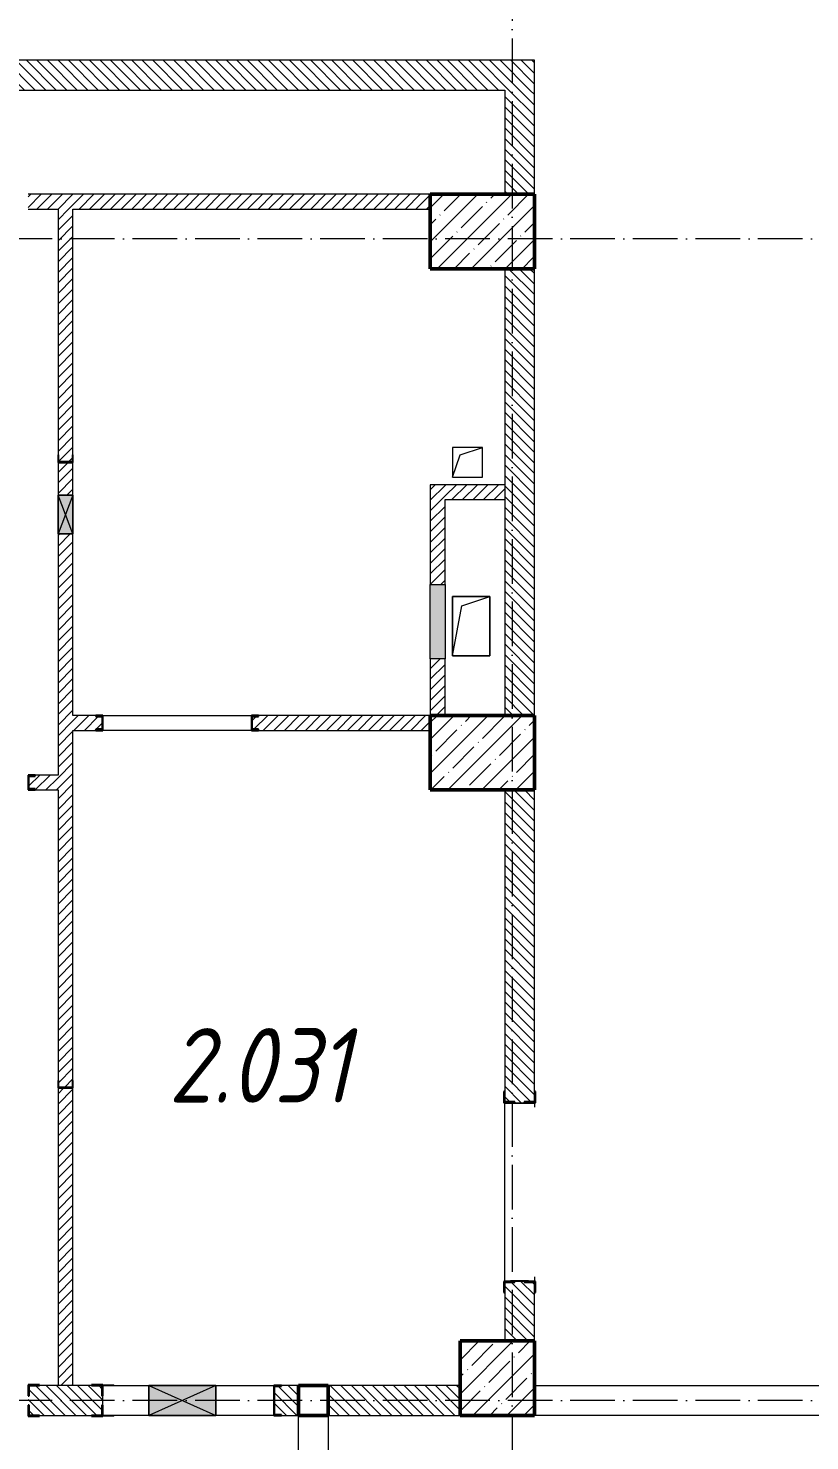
# Model space of a CAD drawing. Header units: millimetres. Extents: x -213536 to 1564669, y -45299 to 942238.
# Drawn here: x 70258 to 75507, y 514027 to 523512 of the extents above; entities that cross this region are included whole.
import ezdxf

# ---------------------------------------------------------------- set-up
doc = ezdxf.new("R2010")
doc.units = ezdxf.units.MM
doc.linetypes.add('50_200_ШТРИХ_1Т_ш5_п1_п1_', pattern=[700, 500, -100, 0, -100])
for name, color, linetype, lineweight in [('3.1) ЖБ окна 1.2 м', 102, 'Continuous', 30), ('A-DETL-GENF-OTLN', 7, 'Continuous', 9), ('A-FLOR-____-OTLN', 7, 'Continuous', 9), ('A-GENM-____-MCUT', 7, 'Continuous', 25), ('A-GENM-____-OTLN', 7, 'Continuous', 9), ('A-GENM-____-OTLN-1', 7, 'Continuous', 25), ('A-GLAZ-____-OTLN', 7, 'Continuous', 9), ('A-WALL-____-MCUT', 7, 'Continuous', 13), ('A-WALL-____-PATT-1', 7, 'Continuous', 9), ('A-WALL-FNSH-MCUT-1', 7, 'Continuous', 9), ('I-WALL-____-OTLN', 7, 'Continuous', 9), ('S-COLS-____-MCUT', 7, 'Continuous', 50), ('S-COLS-____-OTLN', 7, 'Continuous', 9), ('S-GRID-____-OTLN-1', 7, '50_200_ШТРИХ_1Т_ш5_п1_п1_', 9), ('Марки помещений', 7, 'Continuous', 9)]:
    doc.layers.add(name, color=color, linetype=linetype, lineweight=lineweight)
doc.styles.add('ISOCPEUR_I_2', font='isocpeui.ttf', dxfattribs={"width": 0.85, "height": 2.3})
pattern_1 = [(135, (-15591.663, 459015.94), (-35.35534, -35.35534), [])]
pattern_2 = [(45, (-15591.663, 459015.94), (-35.35534, 35.35534), [])]

# ---------------------------------------------------------------- blocks, each defined once
blk = doc.blocks.new('BSC_Колонна _Прямоугольная - 500х500-V95-АР1_План отверстий 2 этажа в осях 1-64_Ю-ЯЯ')
at = {"layer": 'S-COLS-____-OTLN'}
h = blk.add_hatch(dxfattribs=at)
h.set_pattern_fill('FP_108', color=256, style=0, pattern_type=2)
h.set_pattern_definition([(315, (-55431.04, 89000), (114.04925, 114.04925), []), (315, (-55431.04, 88885.95), (114.04925, 114.04925), [201.613, -40.323, 3.353, -36.97])])
h.paths.add_polyline_path([(-250, 250), (-250, -250), (250, -250), (250, 250)], flags=0)
at = {"layer": 'S-COLS-____-MCUT'}
for p, q in [((250, 250), (-250, 250)), ((-250, 250), (-250, -250)), ((250, -250), (250, 250)), ((-250, -250), (250, -250))]:
    blk.add_line(p, q, dxfattribs=at)
blk = doc.blocks.new('BSC_Колонна _Прямоугольная - 500х700-V125-АР1_План отверстий 2 этажа в осях 1-64_Ю-ЯЯ')
at = {"layer": 'S-COLS-____-OTLN'}
h = blk.add_hatch(dxfattribs=at)
h.set_pattern_fill('FP_138', color=256, style=0, pattern_type=2)
h.set_pattern_definition([(315, (-63131.04, 88900), (114.04925, 114.04925), []), (315, (-63131.04, 88785.95), (114.04925, 114.04925), [201.613, -40.323, 3.353, -36.97])])
h.paths.add_polyline_path([(-250, 350), (-250, -350), (250, -350), (250, 350)], flags=0)
at = {"layer": 'S-COLS-____-MCUT'}
for p, q in [((250, 350), (-250, 350)), ((-250, 350), (-250, -350)), ((250, -350), (250, 350)), ((-250, -350), (250, -350))]:
    blk.add_line(p, q, dxfattribs=at)
blk = doc.blocks.new('BSC_Колонна _Прямоугольная - 500х700-V128-АР1_План отверстий 2 этажа в осях 1-64_Ю-ЯЯ')
at = {"layer": 'S-COLS-____-OTLN'}
h = blk.add_hatch(dxfattribs=at)
h.set_pattern_fill('FP_141', color=256, style=0, pattern_type=2)
h.set_pattern_definition([(315, (-59631.04, 88900), (114.04925, 114.04925), []), (315, (-59631.04, 88785.95), (114.04925, 114.04925), [201.613, -40.323, 3.353, -36.97])])
h.paths.add_polyline_path([(-250, 350), (-250, -350), (250, -350), (250, 350)], flags=0)
at = {"layer": 'S-COLS-____-MCUT'}
for p, q in [((250, 350), (-250, 350)), ((-250, 350), (-250, -350)), ((250, -350), (250, 350)), ((-250, -350), (250, -350))]:
    blk.add_line(p, q, dxfattribs=at)
blk = doc.blocks.new('154_Стойка_СКБ_Швеллер - СМ-2180_100-28278414-АР1_План отверстий 2 этажа в осях 1-64_Ю-ЯЯ')
at = {"layer": 'A-GENM-____-MCUT'}
for p, q in [((171, 50), (125, 50)), ((125, 50), (125, -50)), ((129.5, 42.4), (171, 42.4)), ((129.5, -42.4), (129.5, 42.4)), ((171, 42.4), (171, 50)), ((125, -50), (171, -50)), ((171, -42.4), (129.5, -42.4)), ((171, -50), (171, -42.4))]:
    blk.add_line(p, q, dxfattribs=at)
blk = doc.blocks.new('154_Фахверк_СКБ_Швеллер - Тип_100_3960-28331862-АР1_План отверстий 2 этажа в осях 1-64_Ю-ЯЯ')
at = {"layer": 'A-GENM-____-MCUT'}
for p, q in [((175, 50), (125, 50)), ((125, 50), (125, -50)), ((128, 47), (175, 47)), ((128, -47), (128, 47)), ((175, 47), (175, 50)), ((125, -50), (175, -50)), ((175, -47), (128, -47)), ((175, -50), (175, -47))]:
    blk.add_line(p, q, dxfattribs=at)
blk = doc.blocks.new('154_Стойка_СКБ_Уголок - СМ-2180_200-28268025-АР1_План отверстий 2 этажа в осях 1-64_Ю-ЯЯ')
at = {"layer": 'A-GENM-____-MCUT'}
for p, q in [((125, 156), (125, 81)), ((200, 156), (125, 156)), ((131, 81), (131, 150)), ((131, 150), (200, 150)), ((200, 150), (200, 156)), ((125, 81), (131, 81)), ((131, 19), (125, 19)), ((125, 19), (125, -56)), ((131, -50), (131, 19)), ((125, -56), (200, -56)), ((200, -50), (131, -50)), ((200, -56), (200, -50))]:
    blk.add_line(p, q, dxfattribs=at)
blk = doc.blocks.new('Стойка_Влож_Уголок_Опорный - Уголок-28213941-АР1_План отверстий 2 этажа в осях 1-64_Ю-ЯЯ')
at = {"layer": 'A-GENM-____-OTLN'}
for p, q in [((-212, -6), (-212, 0)), ((0, 0), (0, -6)), ((-212, -75), (-212, -6)), ((-212, -6), (-206, -6)), ((-212, -75), (-206, -75)), ((-6, -6), (0, -6)), ((-6, -75), (0, -75)), ((0, -6), (0, -75))]:
    blk.add_line(p, q, dxfattribs=at)
blk = doc.blocks.new('154_Фахверк_СКБ_Швеллер - Тип_100_3550_1-35210908-АР1_План отверстий 2 этажа в осях 1-64_Ю-ЯЯ')
at = {"layer": 'A-GENM-____-MCUT'}
for p, q in [((175, 100), (125, 100)), ((125, 100), (125, -100)), ((128, 97), (175, 97)), ((128, -97), (128, 97)), ((175, 97), (175, 100)), ((125, -100), (175, -100)), ((175, -97), (128, -97)), ((175, -100), (175, -97))]:
    blk.add_line(p, q, dxfattribs=at)
blk = doc.blocks.new('АР_Перемычка - АР_Перемычка-28437008-АР1_План отверстий 2 этажа в осях 1-64_Ю-ЯЯ')
at = {"layer": 'A-GENM-____-OTLN'}
blk.add_line((-250, -100), (-243, -100), dxfattribs=at)
blk = doc.blocks.new('154_Стойка_СКБ_Уголок - СМ-2880_200-28437237-АР1_План отверстий 2 этажа в осях 1-64_Ю-ЯЯ')
at = {"layer": 'A-GENM-____-MCUT'}
for p, q in [((125, 156), (125, 81)), ((200, 156), (125, 156)), ((131, 81), (131, 150)), ((131, 150), (200, 150)), ((200, 150), (200, 156)), ((125, 81), (131, 81)), ((131, 19), (125, 19)), ((125, 19), (125, -56)), ((131, -50), (131, 19)), ((125, -56), (200, -56)), ((200, -50), (131, -50)), ((200, -56), (200, -50))]:
    blk.add_line(p, q, dxfattribs=at)
blk = doc.blocks.new('Стойка_Влож_Полоса боковая - Полоса-V150-АР1_План отверстий 2 этажа в осях 1-64_Ю-ЯЯ')
at = {"layer": 'A-GENM-____-OTLN'}
for p, q in [((-5, 60), (0, 60)), ((-5, -60), (-5, 60)), ((0, 31), (0, -31)), ((0, -60), (-5, -60))]:
    blk.add_line(p, q, dxfattribs=at)
blk = doc.blocks.new('AR_Отверстие Ниша - Лючок-32405315-АР1_План отверстий 2 этажа в осях 1-64_Ю-ЯЯ')
at = {"layer": 'A-GLAZ-____-OTLN'}
blk.add_hatch(color=256, dxfattribs=at).paths.add_polyline_path([(-250, -50), (250, -50), (250, 50), (-250, 50)], flags=0)
for p, q in [((-250, 50), (250, 50)), ((-250, -50), (-250, 50)), ((250, 50), (250, -50)), ((250, -50), (-250, -50))]:
    blk.add_line(p, q, dxfattribs=at)
blk = doc.blocks.new('AR_Отверстие прямоугольное _в плите_ - AR_Отверстие прямоугольное _в плите_-30459207-АР1_План отверстий 2 этажа в осях 1-64_Ю-ЯЯ')
at = {"layer": 'A-GENM-____-OTLN'}
for p, q in [((100, 100), (-100, 100)), ((-100, 100), (-100, -100)), ((-50, 50), (100, 100)), ((100, -100), (100, 100)), ((-100, -100), (-50, 50)), ((-100, -100), (100, -100))]:
    blk.add_line(p, q, dxfattribs=at)
blk = doc.blocks.new('AR_Отверстие прямоугольное _в плите_ - AR_Отверстие прямоугольное _в плите_-30459204-АР1_План отверстий 2 этажа в осях 1-64_Ю-ЯЯ')
at = {"layer": 'A-GENM-____-OTLN'}
for p, q in [((125, 200), (-125, 200)), ((-125, 200), (-125, -200)), ((-62.5, 137.5), (125, 200)), ((125, -200), (125, 200)), ((-125, -200), (-62.5, 137.5)), ((-125, -200), (125, -200))]:
    blk.add_line(p, q, dxfattribs=at)
blk = doc.blocks.new('BSC_Колонна _Прямоугольная1 - 200х200 _металл_-35205626-АР1_План отверстий 2 этажа в осях 1-64_Ю-ЯЯ')
at = {"layer": 'S-COLS-____-MCUT'}
for p, q in [((100, 100), (-100, 100)), ((-100, 100), (-100, -100)), ((100, -100), (100, 100)), ((-100, -100), (100, -100))]:
    blk.add_line(p, q, dxfattribs=at)
blk = doc.blocks.new('AR_Отверстие прямоугольное _в стене__БезПР - AR_Отверстие прямоугольное _в стене__БезПР-36789349-АР1_План отверстий 2 этажа в осях 1-64_Ю-ЯЯ')
at = {"layer": 'A-GLAZ-____-OTLN'}
blk.add_hatch(color=256, dxfattribs=at).paths.add_polyline_path([(130, 50), (-130, 50), (-130, -50), (130, -50)], flags=0)
at = {"layer": 'A-DETL-GENF-OTLN'}
for p, q in [((-130, -50), (-130, 50)), ((-130, 50), (130, 50)), ((130, 50), (-130, -50)), ((-130, 50), (130, -50)), ((130, 50), (-130, 50)), ((-130, 50), (-130, -50)), ((130, 50), (130, -50)), ((130, -50), (130, 50)), ((130, -50), (-130, -50)), ((-130, -50), (130, -50))]:
    blk.add_line(p, q, dxfattribs=at)
at = {"layer": 'A-GLAZ-____-OTLN'}
blk.add_line((130, 50), (-130, 50), dxfattribs=at)
blk = doc.blocks.new('AR_Отверстие прямоугольное _в стене_ - AR_Отверстие прямоугольное _в стене__ОВ-36827602-АР1_План отверстий 2 этажа в осях 1-64_Ю-ЯЯ')
at = {"layer": 'A-GLAZ-____-OTLN'}
blk.add_hatch(color=256, dxfattribs=at).paths.add_polyline_path([(225, -100), (225, 100), (-225, 100), (-225, -100)], flags=0)
at = {"layer": 'A-DETL-GENF-OTLN'}
for p, q in [((-225, -100), (-225, 100)), ((-225, 100), (225, 100)), ((225, 100), (-225, -100)), ((-225, 100), (225, -100)), ((225, 100), (-225, 100)), ((-225, 100), (-225, -100)), ((225, 100), (225, -100)), ((225, -100), (225, 100)), ((225, -100), (-225, -100)), ((-225, -100), (225, -100))]:
    blk.add_line(p, q, dxfattribs=at)
blk = doc.blocks.new('2этаж')
at = {"layer": 'S-GRID-____-OTLN-1', "color": 251, "ltscale": 0.6, "true_color": 0x636466}
for p, q in [((73508.3, 549908.8), (73508.3, 498997)), ((88482.7, 522097), (-20260.4, 522097)), ((88482.7, 514297), (-20260.4, 514297))]:
    blk.add_line(p, q, dxfattribs=at)

msp = doc.modelspace()

# ---------------------------------------------------------------- hatches: boundary and pattern name
at = {"layer": 'A-WALL-____-PATT-1'}
h = msp.add_hatch(dxfattribs=at)
h.set_pattern_fill('FP_6', color=256, style=0, pattern_type=2)
h.set_pattern_definition(pattern_1)
h.paths.add_polyline_path([(73658.3, 523097), (73658.3, 523297), (69264.3, 523297), (69264.3, 523228), (69258.3, 523228), (69258.3, 523297), (66008.3, 523297), (66008.3, 523097), (66633.3, 523097), (66633.3, 523197), (67883.3, 523197), (67883.3, 523097), (69258.3, 523097), (69258.3, 523166), (69264.3, 523166), (69264.3, 523097), (73458.3, 523097)], flags=0)
h.paths.add_polyline_path([(64383.3, 523097), (64908.3, 523097), (64908.3, 523297), (64314.3, 523297), (64314.3, 523228), (64308.3, 523228), (64308.3, 523166), (64314.3, 523166), (64314.3, 523097)], flags=0)
h.paths.add_polyline_path([(62808.3, 523097), (62808.3, 523297), (59358.3, 523297), (59358.3, 523097), (62163.2, 523097)], flags=0)
h = msp.add_hatch(dxfattribs=at)
h.set_pattern_fill('FP_6', color=256, style=0, pattern_type=2)
h.set_pattern_definition(pattern_1)
h.paths.add_polyline_path([(73658.3, 522397), (73658.3, 523097), (73458.3, 523097), (73458.3, 522397)], flags=0)
h = msp.add_hatch(dxfattribs=at)
h.set_pattern_fill('FP_5', color=256, style=0, pattern_type=2)
h.set_pattern_definition(pattern_2)
h.paths.add_polyline_path([(72958.3, 522297), (72958.3, 522397), (70258.3, 522397), (70258.3, 522297), (72768.2, 522297)], flags=0)
h.paths.add_polyline_path([(69758.3, 522297), (69758.3, 522397), (67908.3, 522397), (67908.3, 522297), (69233.2, 522297)], flags=0)
h = msp.add_hatch(dxfattribs=at)
h.set_pattern_fill('FP_5', color=256, style=0, pattern_type=2)
h.set_pattern_definition(pattern_2)
h.paths.add_polyline_path([(70558.3, 514397), (70558.3, 516397), (70458.3, 516397), (70458.3, 514397)], flags=0)
h.paths.add_polyline_path([(70461.3, 516400), (70555.3, 516400), (70555.3, 516447), (70558.3, 516447), (70558.3, 520117), (70458.3, 520117), (70458.3, 516447), (70461.3, 516447)], flags=0)
h.paths.add_polyline_path([(70514.8, 520377), (70558.3, 520377), (70558.3, 520597), (70458.3, 520597), (70458.3, 520377), (70461.3, 520377)], flags=0)
h.paths.add_polyline_path([(70508.2, 520600), (70555.3, 520600), (70555.3, 520647), (70558.3, 520647), (70558.3, 522297), (70458.3, 522297), (70458.3, 520647), (70461.3, 520647), (70461.3, 520600)], flags=0)
h = msp.add_hatch(dxfattribs=at)
h.set_pattern_fill('FP_6', color=256, style=0, pattern_type=2)
h.set_pattern_definition(pattern_1)
h.paths.add_polyline_path([(73658.3, 518897), (73658.3, 521897), (73458.3, 521897), (73458.3, 518897)], flags=0)
h = msp.add_hatch(dxfattribs=at)
h.set_pattern_fill('FP_5', color=256, style=0, pattern_type=2)
h.set_pattern_definition(pattern_2)
h.paths.add_polyline_path([(72958.3, 518897), (73058.3, 518897), (73058.3, 519277), (72958.3, 519277)], flags=0)
h.paths.add_polyline_path([(72958.3, 519777), (73058.3, 519777), (73058.3, 520447), (72958.3, 520447)], flags=0)
h = msp.add_hatch(dxfattribs=at)
h.set_pattern_fill('FP_5', color=256, style=0, pattern_type=2)
h.set_pattern_definition(pattern_2)
h.paths.add_polyline_path([(73458.3, 520347), (73458.3, 520447), (73058.3, 520447), (73058.3, 520347)], flags=0)
h = msp.add_hatch(dxfattribs=at)
h.set_pattern_fill('FP_5', color=256, style=0, pattern_type=2)
h.set_pattern_definition(pattern_2)
h.paths.add_polyline_path([(71804.3, 518797), (72958.3, 518797), (72958.3, 518897), (71804.3, 518897), (71804.3, 518889.4), (71762.8, 518889.4), (71762.8, 518804.6), (71804.3, 518804.6)], flags=0)
h.paths.add_polyline_path([(70558.3, 518797), (70712.3, 518797), (70712.3, 518804.6), (70753.8, 518804.6), (70753.8, 518889.4), (70712.3, 518889.4), (70712.3, 518897), (70558.3, 518897), (70558.3, 518804.6)], flags=0)
h = msp.add_hatch(dxfattribs=at)
h.set_pattern_fill('FP_5', color=256, style=0, pattern_type=2)
h.set_pattern_definition(pattern_2)
h.paths.add_polyline_path([(70304.3, 518397), (70458.3, 518397), (70458.3, 518497), (70304.3, 518497), (70304.3, 518489.4), (70262.8, 518489.4), (70262.8, 518404.6), (70304.3, 518404.6)], flags=0)
h.paths.add_polyline_path([(68308.3, 518397), (69062.3, 518397), (69062.3, 518404.6), (69103.8, 518404.6), (69103.8, 518489.4), (69062.3, 518489.4), (69062.3, 518497), (68308.3, 518497), (68308.3, 518404.6)], flags=0)
h.paths.add_polyline_path([(68008.3, 518397), (68008.3, 518497), (67908.3, 518497), (67908.3, 518397)], flags=0)
h = msp.add_hatch(dxfattribs=at)
h.set_pattern_fill('FP_6', color=256, style=0, pattern_type=2)
h.set_pattern_definition(pattern_1)
h.paths.add_polyline_path([(73498.3, 514697), (73658.3, 514697), (73658.3, 515091), (73589.3, 515091), (73589.3, 515097), (73527.3, 515097), (73527.3, 515091), (73458.3, 515091), (73458.3, 514697)], flags=0)
h.paths.add_polyline_path([(73527.3, 516297), (73589.3, 516297), (73589.3, 516303), (73658.3, 516303), (73658.3, 518397), (73458.3, 518397), (73458.3, 516303), (73527.3, 516303)], flags=0)
h = msp.add_hatch(dxfattribs=at)
h.set_pattern_fill('FP_6', color=256, style=0, pattern_type=2)
h.set_pattern_definition(pattern_1)
h.paths.add_polyline_path([(72073.3, 514197), (72073.3, 514397), (71958.3, 514397), (71958.3, 514394), (71911.3, 514393.3), (71911.3, 514200), (71958.3, 514200), (71958.3, 514197)], flags=0)
h.paths.add_polyline_path([(70333.3, 514197), (70752.3, 514197), (70752.3, 514266), (70758.3, 514266), (70758.3, 514328), (70752.3, 514328), (70752.3, 514397), (70264.3, 514397), (70264.3, 514328), (70258.3, 514328), (70258.3, 514266), (70264.3, 514266), (70264.3, 514197)], flags=0)
h.paths.add_polyline_path([(68308.3, 514197), (69102.3, 514197.9), (69102.3, 514266), (69108.3, 514266), (69108.3, 514328), (69102.3, 514328), (69102.3, 514397), (68308.3, 514397), (68308.3, 514320.1)], flags=0)
h.paths.add_polyline_path([(68008.3, 514197), (68008.3, 514397), (67808.3, 514397), (67808.3, 514197)], flags=0)
h = msp.add_hatch(dxfattribs=at)
h.set_pattern_fill('FP_6', color=256, style=0, pattern_type=2)
h.set_pattern_definition(pattern_1)
h.paths.add_polyline_path([(73158.3, 514197), (73158.3, 514397), (72273.3, 514397), (72273.3, 514197), (72768.2, 514197)], flags=0)

# ---------------------------------------------------------------- linework, layer by layer
at = {"layer": 'A-FLOR-____-OTLN'}
for p, q in [((73108.3, 519697), (73358.3, 519697)), ((73108.3, 519297), (73108.3, 519697)), ((73358.3, 519697), (73358.3, 519297)), ((73358.3, 519297), (73108.3, 519297))]:
    msp.add_line(p, q, dxfattribs=at)
at = {"layer": 'A-WALL-____-MCUT'}
for p, q in [((73658.3, 523297), (69333.3, 523297)), ((73658.3, 522397), (73658.3, 523297)), ((69333.3, 523097), (73458.3, 523097)), ((73458.3, 523097), (73458.3, 522397)), ((73458.3, 521897), (73458.3, 518897)), ((73658.3, 518897), (73658.3, 521897)), ((73458.3, 518397), (73458.3, 516372)), ((73658.3, 516372), (73658.3, 518397)), ((73458.3, 515022), (73458.3, 514697)), ((73658.3, 514697), (73658.3, 515022)), ((70683.3, 514397), (70333.3, 514397)), ((72073.3, 514397), (71958.3, 514397)), ((73158.3, 514397), (72273.3, 514397)), ((70758.3, 514266), (70758.3, 514328)), ((70333.3, 514197), (70683.3, 514197)), ((71958.3, 514197), (72073.3, 514197)), ((72273.3, 514197), (73158.3, 514197))]:
    msp.add_line(p, q, dxfattribs=at)
at = {"layer": 'A-WALL-FNSH-MCUT-1'}
for p, q in [((72958.3, 522397), (70258.3, 522397)), ((70258.3, 522297), (70458.3, 522297)), ((70458.3, 522297), (70458.3, 520647)), ((70558.3, 520647), (70558.3, 522297)), ((70558.3, 522297), (72958.3, 522297)), ((70458.3, 520597), (70458.3, 520377)), ((70558.3, 520377), (70558.3, 520597)), ((72958.3, 520447), (72958.3, 519777)), ((73458.3, 520447), (72958.3, 520447)), ((73058.3, 519777), (73058.3, 520347)), ((73058.3, 520347), (73458.3, 520347)), ((70458.3, 520117), (70458.3, 518497)), ((70558.3, 518897), (70558.3, 520117)), ((72958.3, 519277), (72958.3, 518897)), ((73058.3, 518897), (73058.3, 519277)), ((70712.3, 518897), (70558.3, 518897)), ((72958.3, 518897), (71804.3, 518897)), ((70558.3, 516447), (70558.3, 518797)), ((70558.3, 518797), (70712.3, 518797)), ((71804.3, 518797), (72958.3, 518797)), ((70458.3, 518497), (70304.3, 518497)), ((70304.3, 518397), (70458.3, 518397)), ((70458.3, 518397), (70458.3, 516447)), ((70458.3, 516397), (70458.3, 514397)), ((70558.3, 514397), (70558.3, 516397))]:
    msp.add_line(p, q, dxfattribs=at)
at = {"layer": 'I-WALL-____-OTLN'}
for p, q in [((70758.3, 518897), (71758.3, 518897)), ((71758.3, 518797), (70758.3, 518797)), ((73458.3, 515097), (73458.3, 516297)), ((73658.3, 516297), (73658.3, 516267)), ((73658.3, 515127), (73658.3, 515097)), ((70758.3, 514397), (71068.3, 514397)), ((71518.3, 514397), (71908.3, 514397)), ((73658.3, 514397), (77658.3, 514397)), ((71068.3, 514197), (70758.3, 514197)), ((71908.3, 514197), (71518.3, 514197)), ((72073.3, 511197), (72073.3, 514197)), ((72273.3, 514197), (72273.3, 511197)), ((77658.3, 514197), (73658.3, 514197))]:
    msp.add_line(p, q, dxfattribs=at)

# ---------------------------------------------------------------- block references
at = {"layer": '3.1) ЖБ окна 1.2 м'}
msp.add_blockref('2этаж', (0, 0), dxfattribs=at)
at = {"layer": 'A-GENM-____-OTLN'}
for name, p in [('AR_Отверстие прямоугольное _в плите_ - AR_Отверстие прямоугольное _в плите_-30459207-АР1_План отверстий 2 этажа в осях 1-64_Ю-ЯЯ', (73208.3, 520596.8)), ('AR_Отверстие прямоугольное _в плите_ - AR_Отверстие прямоугольное _в плите_-30459204-АР1_План отверстий 2 этажа в осях 1-64_Ю-ЯЯ', (73233.3, 519497))]:
    msp.add_blockref(name, p, dxfattribs=at)
for name, p, rotation in [('АР_Перемычка - АР_Перемычка-28437008-АР1_План отверстий 2 этажа в осях 1-64_Ю-ЯЯ', (73558.3, 516297), 269.9999999999999), ('Стойка_Влож_Полоса боковая - Полоса-V150-АР1_План отверстий 2 этажа в осях 1-64_Ю-ЯЯ', (73558.3, 516297), 89.9999999999999), ('Стойка_Влож_Полоса боковая - Полоса-V150-АР1_План отверстий 2 этажа в осях 1-64_Ю-ЯЯ', (73558.3, 515097), 269.9999999999999), ('Стойка_Влож_Уголок_Опорный - Уголок-28213941-АР1_План отверстий 2 этажа в осях 1-64_Ю-ЯЯ', (70758.3, 514403), 89.99999999999962)]:
    msp.add_blockref(name, p, dxfattribs=dict(at, rotation=rotation))
at = {"layer": 'A-GENM-____-OTLN-1'}
for name, p, rotation in [('154_Фахверк_СКБ_Швеллер - Тип_100_3960-28331862-АР1_План отверстий 2 этажа в осях 1-64_Ю-ЯЯ', (70508.3, 520472), 90), ('154_Стойка_СКБ_Швеллер - СМ-2180_100-28278414-АР1_План отверстий 2 этажа в осях 1-64_Ю-ЯЯ', (70883.3, 518847), 180), ('154_Фахверк_СКБ_Швеллер - Тип_100_3960-28331862-АР1_План отверстий 2 этажа в осях 1-64_Ю-ЯЯ', (70508.3, 516272), 90), ('154_Стойка_СКБ_Уголок - СМ-2880_200-28437237-АР1_План отверстий 2 этажа в осях 1-64_Ю-ЯЯ', (73608.3, 516172), 89.99999999999987), ('154_Стойка_СКБ_Уголок - СМ-2880_200-28437237-АР1_План отверстий 2 этажа в осях 1-64_Ю-ЯЯ', (73508.3, 515222), 269.9999999999999), ('154_Стойка_СКБ_Уголок - СМ-2180_200-28268025-АР1_План отверстий 2 этажа в осях 1-64_Ю-ЯЯ', (70883.3, 514347), 180)]:
    msp.add_blockref(name, p, dxfattribs=dict(at, rotation=rotation))
for name, p in [('154_Стойка_СКБ_Швеллер - СМ-2180_100-28278414-АР1_План отверстий 2 этажа в осях 1-64_Ю-ЯЯ', (71633.3, 518847)), ('154_Стойка_СКБ_Швеллер - СМ-2180_100-28278414-АР1_План отверстий 2 этажа в осях 1-64_Ю-ЯЯ', (70133.3, 518447)), ('154_Стойка_СКБ_Уголок - СМ-2180_200-28268025-АР1_План отверстий 2 этажа в осях 1-64_Ю-ЯЯ', (70133.3, 514247)), ('154_Фахверк_СКБ_Швеллер - Тип_100_3550_1-35210908-АР1_План отверстий 2 этажа в осях 1-64_Ю-ЯЯ', (71783.3, 514297))]:
    msp.add_blockref(name, p, dxfattribs=at)
at = {"layer": 'A-GLAZ-____-OTLN'}
for name, p, rotation in [('AR_Отверстие прямоугольное _в стене__БезПР - AR_Отверстие прямоугольное _в стене__БезПР-36789349-АР1_План отверстий 2 этажа в осях 1-64_Ю-ЯЯ', (70508.3, 520247), 270), ('AR_Отверстие Ниша - Лючок-32405315-АР1_План отверстий 2 этажа в осях 1-64_Ю-ЯЯ', (73008.3, 519527), 90)]:
    msp.add_blockref(name, p, dxfattribs=dict(at, rotation=rotation))
msp.add_blockref('AR_Отверстие прямоугольное _в стене_ - AR_Отверстие прямоугольное _в стене__ОВ-36827602-АР1_План отверстий 2 этажа в осях 1-64_Ю-ЯЯ', (71293.3, 514297), dxfattribs=at)
at = {"layer": 'S-COLS-____-OTLN'}
for name, p, rotation in [('BSC_Колонна _Прямоугольная - 500х700-V125-АР1_План отверстий 2 этажа в осях 1-64_Ю-ЯЯ', (73308.3, 522147), 89.9999999999999), ('BSC_Колонна _Прямоугольная - 500х700-V128-АР1_План отверстий 2 этажа в осях 1-64_Ю-ЯЯ', (73308.3, 518647), 89.9999999999999), ('BSC_Колонна _Прямоугольная - 500х500-V95-АР1_План отверстий 2 этажа в осях 1-64_Ю-ЯЯ', (73408.3, 514447), 89.9999999999999), ('BSC_Колонна _Прямоугольная1 - 200х200 _металл_-35205626-АР1_План отверстий 2 этажа в осях 1-64_Ю-ЯЯ', (72173.3, 514297), 270.0000000000001)]:
    msp.add_blockref(name, p, dxfattribs=dict(at, rotation=rotation))

# ---------------------------------------------------------------- texts
at = {"layer": 'Марки помещений', "insert": (71201.2, 516797.7), "char_height": 500, "width": 737.552, "attachment_point": 1, "style": 'ISOCPEUR_I_2'}
msp.add_mtext('2.031', dxfattribs=at)

doc.saveas('drawing.dxf')
